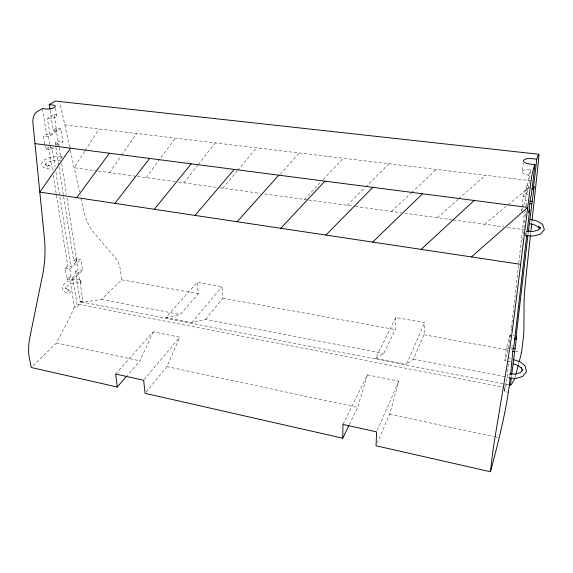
<?xml version="1.0" encoding="UTF-8"?>
<svg xmlns="http://www.w3.org/2000/svg" width="573" height="573" viewBox="0 0 573 573"><rect width="100%" height="100%" fill="white"/><g stroke="black" fill="none" stroke-linecap="round" stroke-linejoin="round"><path stroke-width="0.43" stroke-dasharray="2.87 2.15" d="M395.714 317.506L395.327 329.554L383.738 353.491L375.601 358.275L395.714 317.506L424.622 322.628L423.991 334.761L413.448 359.185L406.558 364.213L424.622 322.628M509.01 376.311L509.297 373.854M530.498 235.016L530.784 232.373M531.823 222.696L532.009 220.934M528.17 194.354L526.544 194.147L528.686 175.18A7.428 2.851 4.4 0 1 522.325 171.549L523.256 163.061M510.722 361.792L504.949 360.725L506.331 348.234L510.106 335.126L514.182 335.842M521.523 211.523L521.917 207.985M522.01 207.104L523.192 196.503L526.924 185.716L529.316 186.003M510.106 335.126L508.717 347.453L504.949 360.725M523.658 205.206L525.262 200.471L526.924 185.716M508.545 392.347L504.261 391.502L505.365 381.761M510.464 336.559L510.665 334.79M511.066 331.244L511.367 328.594M511.467 327.706L524.553 211.774M504.261 391.502L506.238 384.239L508.831 361.377M521.953 245.953L522.153 244.17M522.662 239.722L522.863 237.945M523.264 234.386L523.572 231.721M523.973 228.161L524.481 223.714M524.582 222.825L525.183 217.489M525.291 216.601L525.993 210.37M526.501 205.922L526.802 203.257L525.692 206.602M522.325 171.549A7.428 2.851 4.4 0 1 530.627 169.637L528.492 188.431L526.544 194.147M511.395 377.141L511.603 375.379M527.969 234.837L528.177 233.061M342.962 424.435L367.415 374.871L398.872 381.188L389.661 414.258L377.449 442.542M514.998 377.75L515.657 375.229M518.508 364.285L518.945 362.602M367.415 374.871L357.645 407.403L349.229 424.779M62.156 157.819L61.798 156.78L61.311 156.773L61.01 159.258M521.788 210.735L523.393 206.001M528.686 175.18L530.627 169.637M115.667 374.033L153.184 331.839L179.721 337.168L166.929 366.591L146.172 391.961M153.184 331.839L140.02 360.832L127.185 375.609M78.53 272.325L72.692 277.504L69.584 276.931L74.397 306.834L77.455 307.436L78.788 304.299L81.316 301.921L83.142 302.071L78.53 272.325L75.443 271.767L80.105 301.484L83.142 302.071M74.397 306.834L70.372 316.296L56.526 342.969L32.475 366.262M377.299 430.251L398.872 381.188M84.725 151.344L74.182 167.739L97.231 170.912M85.205 150.599L99.1 128.989M109.644 172.616L121.118 155.949M121.619 155.226L136.589 133.488M146.194 177.651L175.288 138.122M183.883 182.837L197.635 165.325M198.186 164.623L215.247 142.913M205.578 319.362L222.89 298.211L221.952 286.715L197.205 282.331L165.855 317.592L192.349 322.663L205.578 319.362L383.738 353.491M222.768 188.188L237.072 171.098M237.645 170.417L256.532 147.855M144.231 379.562L179.721 337.168M191.876 322.635L221.952 286.715M165.855 317.592L180.273 314.513L198.315 293.741L197.205 282.331M280.168 174.342L299.221 152.97M304.356 199.418L320.816 182.056M323.251 179.485L343.37 158.263M347.188 205.313L364.951 187.672M365.588 187.042L389.067 163.742M80.105 301.484L85.52 301.942L101.485 299.414L121.712 279.817L120.617 271.344A32.174 15.994 -78.6 0 0 115.732 258.337L92.296 230.783A70.422 35.361 -83.1 0 1 83.056 208.149L80.227 195.25M391.466 211.408L410.999 193.144M411.643 192.535L436.39 169.407M66.991 197.921L76.825 261.367L70.937 266.466L67.807 265.908L65.071 268.264L66.869 279.316L71.546 280.19L82.548 270.406L80.879 259.469L76.238 258.652L73.724 260.815L58.811 165.755M66.869 279.316L69.584 276.931M75.443 271.767L77.935 269.568L82.548 270.406M437.271 217.711L457.999 199.447M458.672 198.852L485.424 175.288M65.071 268.264L69.777 269.117L80.879 259.469M484.679 224.236L507.377 205.378M508.065 204.805L529.388 187.092M44.952 144.761L45.654 149.059L50.66 149.718L54.27 147.354M57.157 145.47L62.93 141.696L60.989 128.975L56.025 128.366L53.217 130.121L50.052 109.909M55.624 145.177L58.518 143.286L59.062 146.81M45.654 149.059L48.684 147.096L52.007 147.526L55.094 166.915M58.668 164.874L55.216 142.863L57.995 141.065L62.93 141.696M44.816 143.902L43.555 136.159L48.598 136.797L60.989 128.975M49.958 134.662L56.541 130.529L54.041 114.407L47.373 118.418L49.958 134.662L46.614 134.247L43.555 136.159M80.392 283.062L81.101 281.83L80.772 279.667L75.12 279.502L69.032 280.906L64.405 283.542L62.128 287.868L64.183 291.786L68.244 293.483L69.247 293.397L70.092 292.409L70.293 291.098L69.734 290.225L66.124 288.728L66.776 289.637L65.766 287.488L65.408 288.634L66.912 286.113L70.558 284.029L75.371 282.912L80.392 283.062L80.055 280.899L80.772 279.667M69.734 290.225L68.739 290.303L67.893 291.292L67.686 292.61L68.244 293.483M61.311 156.773C55.388 156.322 49.299 157.188 44.064 160.118L41.865 162.746L41.5 164.057L43.605 167.638L48.999 169.071L49.93 168.097L50.145 166.643L49.522 165.561L45.697 164.365L46.42 165.475L45.417 163.72L45.052 165.024L46.771 162.933L50.775 161.178L50.245 161.307L55.982 160.218L61.855 160.297M49.522 165.561L48.419 165.49L47.487 166.464L47.273 167.918L47.903 168.999M64.77 124.878L530.132 180.645M53.217 130.121L56.541 130.529M523.192 196.503L528.091 197.119M525.262 200.471L526.845 200.679M55.216 142.863L58.518 143.286M98.119 171.033L136.618 176.334M137.491 176.448L175.116 181.627M178.626 182.114L219.23 187.7M220.118 187.822L260.285 193.352M264.669 193.953L307.851 199.898M308.725 200.02L354.272 206.287M355.153 206.409L401.157 212.741M404.674 213.228L452.19 219.767M453.071 219.889L503.896 226.879M507.384 227.359L526.601 230.002M527.475 230.124L530.097 230.489M73.724 260.815L76.825 261.367M511.675 345.806L513.15 346.071M510.335 347.739L511.954 348.033M506.331 348.234L512.162 349.294M121.712 279.817L198.315 293.741M222.89 298.211L395.327 329.554M423.991 334.761L508.394 350.103M515.428 351.385L520.707 352.345M508.058 357.86L510.686 358.347M101.485 299.414L180.273 314.513M413.448 359.185L508.659 377.421M375.601 358.275L406.558 364.213M506.238 384.239L507.929 384.569M81.316 301.921L504.147 384.068M78.788 304.299L505.021 387.635M56.526 342.969L140.02 360.832M166.929 366.591L357.645 407.403M389.661 414.258L494.127 436.612M494.993 436.798L498.481 437.543M69.662 147.168L60.717 106.413A9.232 5.236 -86.2 0 0 59.348 103.047M70.415 150.592L79.468 191.812M48.598 136.797L49.837 144.546M49.973 145.406L50.66 149.718M69.777 269.117L71.546 280.19M42.481 108.555L46.614 134.247M48.684 147.096L52.652 171.735M53.217 175.259L67.807 265.908M55.932 172.201L70.937 266.466M72.692 277.504L77.455 307.436M59.198 147.691L60.974 159.151M61.662 163.556L66.439 194.397M56.025 128.366L57.995 141.065M76.238 258.652L77.935 269.568M55.574 108.197L56.756 115.911M54.041 114.407A6.081 1.984 -6.5 0 1 55.767 117.007A6.081 1.984 -6.5 0 1 47.373 118.418"/><path stroke-width="0.86" d="M49.908 109.028L49.221 104.637L52.58 105.017A6.117 1.941 -6.3 0 1 54.306 107.552A6.117 1.941 -6.3 0 1 45.869 108.942L42.481 108.555L36.751 111.878A9.469 5.544 -85.9 0 0 32.926 122.937L44.436 238.533A86.151 52.809 -77.4 0 1 43.226 271.86L29.868 337.382A35.526 19.024 -75.5 0 0 29.395 358.168L31.214 367.486L117.264 387.026L115.667 374.033L143.658 380.243L145.055 393.329L342.733 438.209L342.962 424.435L376.583 431.884L376.053 445.773L490.474 471.751C498.603 440.945 506.668 409.888 510.185 378.166M526.086 232.831L525.742 235.775L533.664 235.954L540.325 234.228L544.35 229.709L542.645 224.473L537.531 221.242L530.312 219.402M530.397 235.904L526.028 276.501A82.87 5.465 -81.1 0 0 524.066 301.276L523.915 329.045A37.782 2.464 -80.6 0 1 522.726 343.048L521.58 352.502L519.167 361.764M530.97 230.604L531.73 223.577M532.109 220.061L538.57 159.989A11.138 0.852 -81.5 0 0 538.312 154.76L536.779 159.201L533.305 189.018L531.701 188.825M490.474 471.751L491.62 461.308A42.416 3.023 -80.3 0 1 495.072 436.963L508.272 357.659A105.532 8.853 -80.5 0 0 513.924 318.344L530.763 182.995A11.489 0.91 -81.4 0 1 533.298 169.307L534.903 164.652L529.932 164.086A7.478 2.801 4.2 0 1 523.529 160.533A7.478 2.801 4.2 0 1 531.873 158.649L536.779 159.201M510.593 374.62L512.993 349.444L513.888 346.207L526.709 235.439M527.117 231.9L529.681 209.747L528.8 212.476L530.541 197.427L531.422 194.756L534.903 164.652M508.781 384.734L510.471 385.063L511.295 378.022M511.703 374.498L516.631 336.272L515.807 339.23L514.06 338.922M515.807 339.23L527.869 235.718M528.277 232.18L534.108 186.59L533.305 189.018M509.562 377.206L509.347 378.073L516.581 378.359L522.726 376.389L526.494 371.591L525.04 365.875L520.47 362L513.917 359.744M515.872 374.384L518.293 365.13M342.733 438.209L348.85 425.574M514.776 378.595L511.41 384.547L510.471 385.063M70.536 148.199L39.809 192.091L520.642 264.325M76.761 197.642L109.414 153.235M114.908 203.372L149.61 158.442M154.316 209.295L191.189 163.828M522.92 369.664L520.563 372.557L515.714 374.105L510.099 373.883M195.049 215.412L234.221 169.4M117.264 387.026L126.604 376.282M237.179 221.744L278.786 175.173M280.77 228.29L324.963 181.147M325.901 235.073L372.851 187.35M372.658 242.1L422.53 193.789M421.141 249.377L474.122 200.464M471.421 256.933L527.726 207.405L34.982 143.594M49.221 104.637L54.729 101.435A9.232 5.236 -86.2 0 1 57.2 101.249L538.785 154.259M526.544 231.37L532.689 231.506L537.947 230.153L540.439 227.689L539.551 229.057L538.692 226.306L539.164 227.696L535.146 225.132L529.538 223.685M530.011 201.08L532.381 201.381M529.989 203.666L531.579 203.866M512.763 348.183L515.184 348.62M512.634 351.299L514.368 351.614M513.293 363.862L518.286 365.588L521.874 368.661M521.43 367.515L522.125 370.774"/></g></svg>
